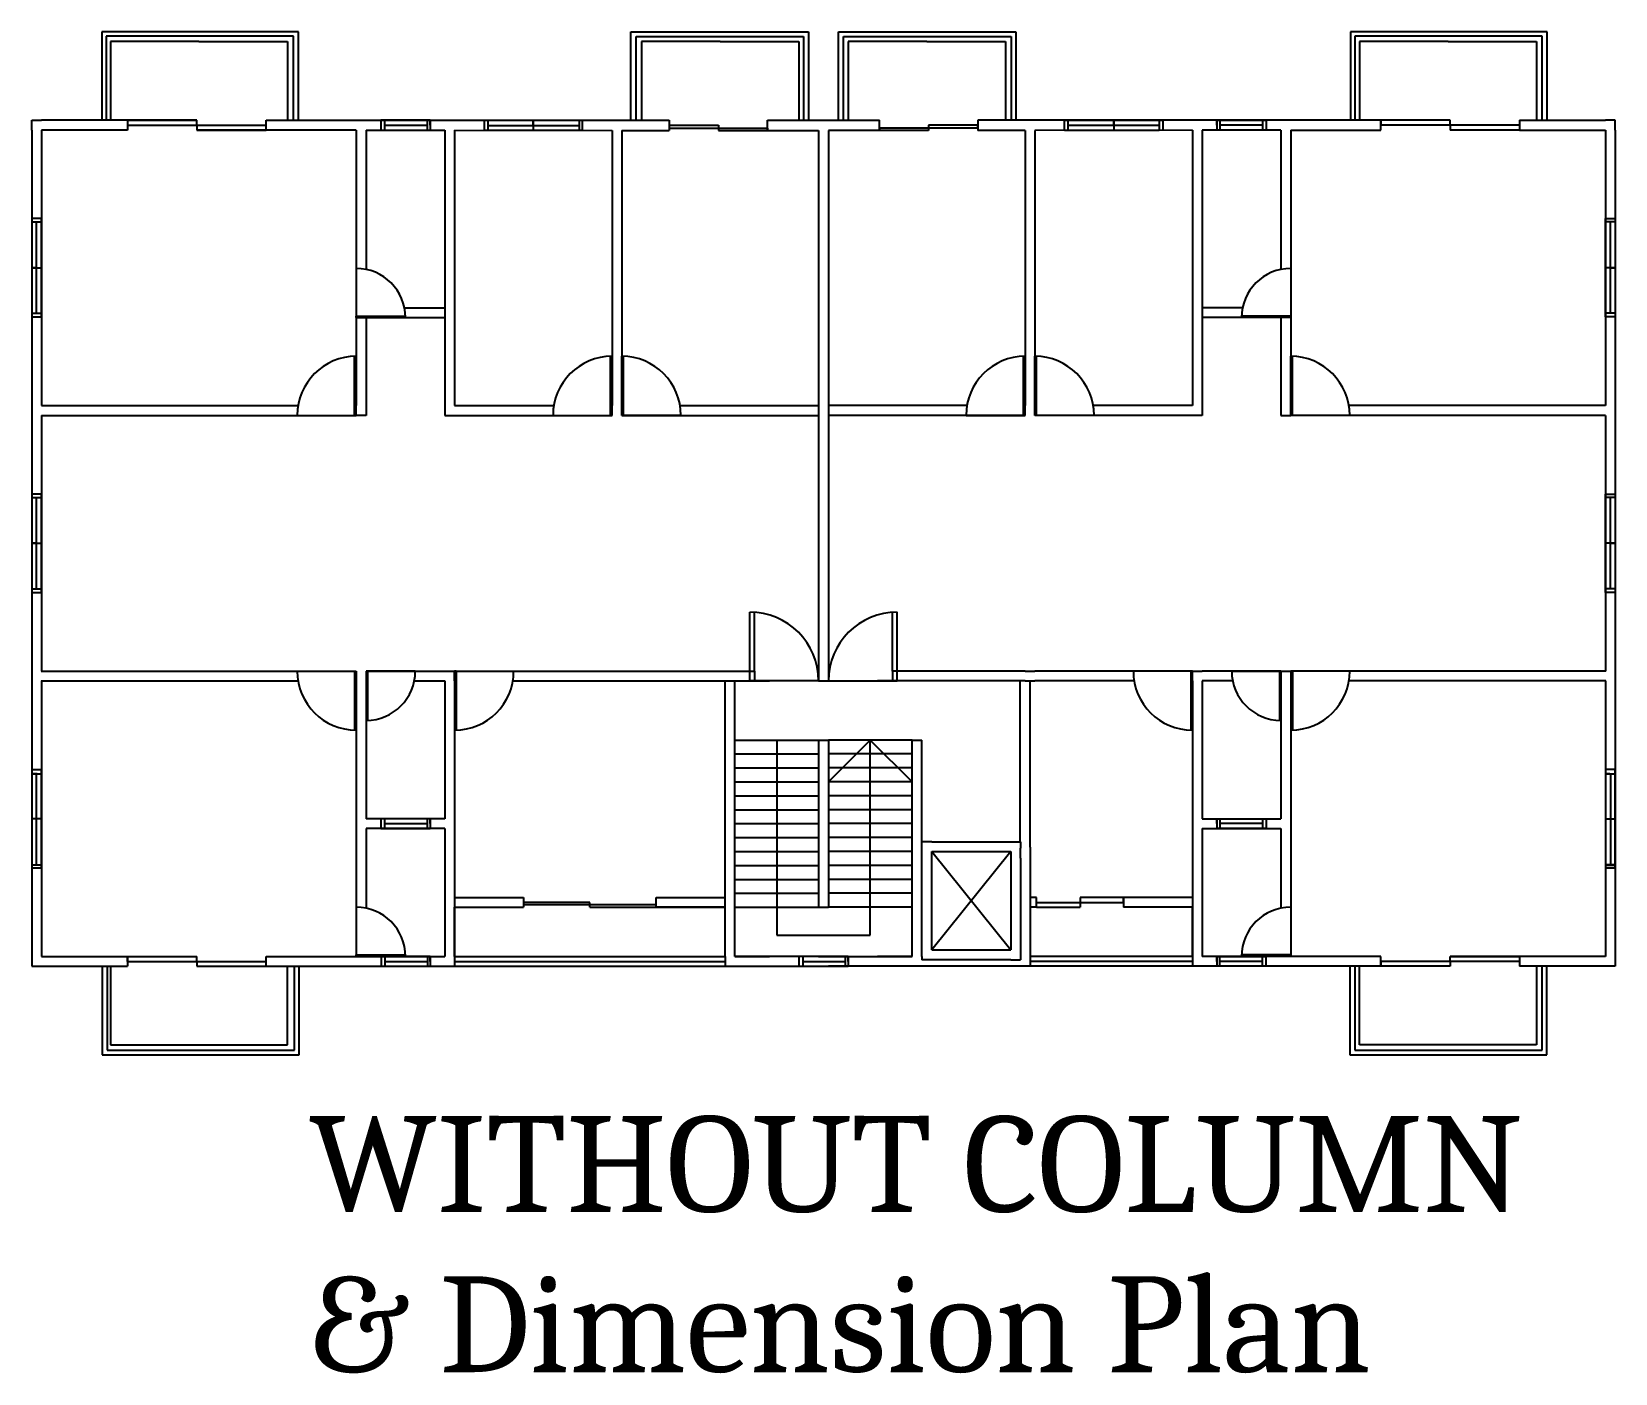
# Model space of a CAD drawing. Header units: inches. Extents: x -9560 to 22259, y -8480 to 5816.
# Drawn here: x 3060 to 4026, y 2062 to 2880 of the extents above; entities that cross this region are included whole.
import ezdxf

# ---------------------------------------------------------------- set-up
doc = ezdxf.new("R2010")
doc.units = ezdxf.units.IN
doc.header["$LTSCALE"] = 2
for name, color, linetype in [('Door', 132, 'Continuous'), ('FloorPlan', 2, 'Continuous'), ('Sliding Door', 6, 'Continuous'), ('Text', 1, 'Continuous'), ('Window', 90, 'Continuous')]:
    doc.layers.add(name, color=color, linetype=linetype)
doc.styles.get("Standard").update_dxf_attribs({"font": 'Cambria Math.ttf', "height": 10})

msp = doc.modelspace()

# ---------------------------------------------------------------- linework, layer by layer
at = {"layer": 'Door'}
for p, q in [((3258, 2706.49), (3287.99, 2706.49)), ((3264, 2705.6), (3312, 2705.6)), ((3828, 2705.6), (3798, 2705.6)), ((3828, 2706.49), (3798.01, 2706.49)), ((3257, 2646), (3257, 2681.99)), ((3258, 2646), (3258, 2682)), ((3413, 2646), (3413, 2681.99)), ((3414, 2646), (3414, 2682)), ((3420, 2646), (3420, 2682)), ((3421, 2646), (3421, 2681.99)), ((3665, 2646), (3665, 2681.99)), ((3666, 2646), (3666, 2682)), ((3672, 2646), (3672, 2682)), ((3673, 2646), (3673, 2681.99)), ((3828, 2646), (3828, 2682)), ((3829, 2646), (3829, 2681.99)), ((3257, 2652), (3258, 2652)), ((3413, 2652), (3414, 2652)), ((3420, 2652), (3421, 2652)), ((3666, 2652), (3665, 2652)), ((3673, 2652), (3672, 2652)), ((3829, 2652), (3828, 2652)), ((3498, 2484), (3498, 2526)), ((3500.94, 2490), (3501.01, 2525.89)), ((3585.06, 2490), (3584.99, 2525.89)), ((3588, 2484), (3588, 2526)), ((3257, 2490), (3257, 2454.01)), ((3257, 2484), (3258, 2484)), ((3258, 2490), (3258, 2454)), ((3264, 2490), (3264, 2460)), ((3264, 2484), (3264.89, 2484)), ((3264.89, 2490), (3264.89, 2460.01)), ((3318, 2484), (3318, 2490)), ((3318, 2484), (3319, 2484)), ((3318, 2484), (3318, 2454)), ((3319, 2490), (3319, 2454.01)), ((3498, 2490), (3500.94, 2490)), ((3500.94, 2490), (3500.94, 2484)), ((3588, 2490), (3585.06, 2490)), ((3585.06, 2490), (3585.06, 2484)), ((3767, 2490), (3767, 2454.01)), ((3768, 2484), (3767, 2484)), ((3768, 2484), (3768, 2490)), ((3768, 2484), (3768, 2448)), ((3822, 2490), (3821.11, 2490)), ((3821.11, 2490), (3821.11, 2460.01)), ((3822, 2484), (3821.11, 2484)), ((3822, 2490), (3822, 2460)), ((3828, 2490), (3828, 2454)), ((3829, 2484), (3828, 2484)), ((3829, 2490), (3829, 2454.01)), ((3258, 2316.89), (3287.99, 2316.89)), ((3258, 2316), (3288, 2316)), ((3264, 2316.89), (3264, 2316)), ((3828, 2316), (3798, 2316)), ((3828, 2316.89), (3798.01, 2316.89)), ((3822, 2316.89), (3822, 2316))]:
    msp.add_line(p, q, dxfattribs=at)
for centre, radius, start, end in [((3258, 2705.6), 30, 0, 90), ((3828, 2705.6), 30, 90, 180), ((3258, 2646), 36, 90, 180), ((3414, 2646), 36, 90, 180), ((3420, 2646), 36, 0, 90), ((3666, 2646), 36, 90, 180), ((3672, 2646), 36, 0, 90), ((3828, 2646), 36, 0, 90), ((3498, 2484), 42, 0, 90), ((3588, 2484), 42, 90, 180), ((3258, 2490), 36, 180, 270), ((3264, 2490), 30, 270, 0), ((3318, 2490), 36, 270, 0), ((3768, 2490), 36, 180, 270), ((3822, 2490), 30, 180, 270), ((3828, 2490), 36, 270, 0), ((3258, 2316), 30, 0, 90), ((3828, 2316), 30, 90, 180)]:
    msp.add_arc(centre, radius, start, end, dxfattribs=at)
at = {"layer": 'FloorPlan'}
for p, q in [((3108.8, 2880), (3102.8, 2880)), ((3102.8, 2880), (3102.8, 2826)), ((3222.8, 2880), (3108.8, 2880)), ((3222.8, 2874), (3222.8, 2880)), ((3425.51, 2873.98), (3425.51, 2879.98)), ((3425.51, 2879.98), (3527.76, 2879.98)), ((3527.76, 2879.98), (3533.76, 2879.98)), ((3533.76, 2879.98), (3533.76, 2826)), ((3552.14, 2873.98), (3552.14, 2879.98)), ((3552.14, 2879.98), (3654.39, 2879.98)), ((3654.39, 2879.98), (3660.39, 2879.98)), ((3660.39, 2879.98), (3660.39, 2826)), ((3870.45, 2880), (3864.45, 2880)), ((3864.45, 2880), (3864.45, 2826)), ((3984.45, 2880), (3870.45, 2880)), ((3984.45, 2874), (3984.45, 2880)), ((3219.8, 2877.18), (3105.47, 2877.18)), ((3105.47, 2877.18), (3105.47, 2826)), ((3162, 2873.98), (3108, 2873.98)), ((3108, 2873.98), (3108, 2826)), ((3162, 2873.98), (3216, 2873.98)), ((3216, 2873.98), (3216, 2826)), ((3219.8, 2826), (3219.8, 2877.18)), ((3222.8, 2826), (3222.8, 2874)), ((3425.51, 2826), (3425.51, 2873.98)), ((3428.63, 2826), (3428.63, 2876.98)), ((3428.63, 2876.98), (3530.76, 2876.98)), ((3480, 2873.98), (3432, 2873.98)), ((3432, 2873.98), (3432, 2826)), ((3480, 2873.98), (3528, 2873.98)), ((3528, 2873.98), (3528, 2826)), ((3530.76, 2876.98), (3530.76, 2826)), ((3552.14, 2826), (3552.14, 2873.98)), ((3555.27, 2826), (3555.27, 2876.98)), ((3555.27, 2876.98), (3657.39, 2876.98)), ((3606, 2873.98), (3558, 2873.98)), ((3558, 2873.98), (3558, 2826)), ((3606, 2873.98), (3654, 2873.98)), ((3654, 2873.98), (3654, 2826)), ((3657.39, 2876.98), (3657.39, 2826)), ((3981.45, 2877.18), (3867.13, 2877.18)), ((3867.13, 2877.18), (3867.13, 2826)), ((3924, 2873.98), (3870, 2873.98)), ((3870, 2873.98), (3870, 2826)), ((3924, 2873.98), (3978, 2873.98)), ((3978, 2873.98), (3978, 2826)), ((3981.45, 2826), (3981.45, 2877.18)), ((3984.45, 2826), (3984.45, 2874)), ((3060, 2820), (3060, 2826)), ((3060, 2826), (3066, 2826)), ((3160.77, 2826), (3066, 2826)), ((3118.55, 2826), (3118.55, 2819.99)), ((3203, 2819.98), (3203, 2826)), ((3203, 2826), (3448.88, 2826)), ((3303, 2822.97), (3303, 2825.97)), ((3366, 2822.88), (3366, 2825.88)), ((3448.88, 2826), (3448.88, 2819.83)), ((3508.88, 2819.83), (3508.88, 2826)), ((3508.88, 2826), (3577.12, 2826)), ((3577.12, 2819.83), (3577.12, 2826)), ((3883, 2826), (3637.12, 2826)), ((3637.12, 2826), (3637.12, 2819.83)), ((3720, 2822.88), (3720, 2825.88)), ((3783, 2825.97), (3813, 2825.97)), ((3783, 2822.97), (3783, 2825.97)), ((3883, 2819.98), (3883, 2826)), ((3967.45, 2826), (4020, 2826)), ((3967.45, 2826), (3967.45, 2819.99)), ((4026, 2826), (4020, 2826)), ((4026, 2820), (4026, 2826)), ((3060, 2820), (3060, 2316)), ((3066, 2820), (3066, 2652)), ((3066, 2820), (3066, 2652)), ((3118.55, 2819.99), (3066, 2819.99)), ((3258, 2819.97), (3160.77, 2819.98)), ((3258, 2819.97), (3258, 2652)), ((3264, 2819.97), (3264, 2735)), ((3264, 2819.97), (3312, 2819.97)), ((3264, 2819.97), (3264, 2735)), ((3312, 2819.93), (3312, 2652)), ((3318, 2819.93), (3318, 2652)), ((3318, 2819.93), (3414, 2819.83)), ((3414, 2819.83), (3414, 2652)), ((3420, 2819.83), (3420, 2652)), ((3420, 2819.83), (3448.88, 2819.83)), ((3478.88, 2819.83), (3510, 2819.83)), ((3510, 2819.83), (3540, 2819.83)), ((3540, 2819.83), (3540, 2484)), ((3546, 2819.83), (3546, 2484)), ((3576, 2819.83), (3546, 2819.83)), ((3607.12, 2819.83), (3576, 2819.83)), ((3666, 2819.83), (3637.12, 2819.83)), ((3666, 2819.83), (3666, 2652)), ((3768, 2819.93), (3672, 2819.83)), ((3672, 2819.83), (3672, 2652)), ((3768, 2819.93), (3768, 2652)), ((3822, 2819.97), (3774, 2819.97)), ((3774, 2819.93), (3774, 2652)), ((3822, 2819.97), (3822, 2735)), ((3822, 2819.97), (3822, 2735)), ((3828, 2819.97), (3883, 2819.98)), ((3828, 2819.97), (3828, 2652)), ((3967.45, 2819.99), (4020, 2819.99)), ((4020, 2820), (4020, 2652)), ((4020, 2820), (4020, 2652)), ((4026, 2820), (4026, 2316)), ((3063, 2736), (3060, 2736)), ((3258, 2735.6), (3258, 2705.6)), ((3828, 2735.6), (3828, 2705.6)), ((4023, 2736), (4026, 2736)), ((3258, 2705.6), (3258, 2706.49)), ((3258, 2705.6), (3288, 2705.6)), ((3264, 2706.49), (3264, 2652)), ((3287.39, 2711.6), (3312, 2711.6)), ((3798.61, 2711.6), (3774, 2711.6)), ((3822, 2705.6), (3774, 2705.6)), ((3822, 2706.49), (3822, 2652)), ((3828, 2705.6), (3828, 2706.49)), ((3066, 2652), (3222.5, 2652)), ((3264, 2652), (3264, 2646)), ((3312, 2652), (3312, 2646)), ((3318, 2652), (3378.5, 2652)), ((3455.5, 2652), (3510, 2652)), ((3510, 2652), (3540, 2652)), ((3576, 2652), (3546, 2652)), ((3630.5, 2652), (3576, 2652)), ((3768, 2652), (3707.5, 2652)), ((3774, 2652), (3774, 2646)), ((3822, 2652), (3822, 2646)), ((4020, 2652), (3863.5, 2652)), ((3066, 2646), (3258, 2646)), ((3066, 2646), (3066, 2490)), ((3222, 2646), (3258, 2646)), ((3264, 2646), (3258, 2646)), ((3312, 2646), (3318, 2646)), ((3318, 2646), (3414, 2646)), ((3378, 2646), (3414, 2646)), ((3420, 2646), (3510, 2646)), ((3456, 2646), (3420, 2646)), ((3510, 2646), (3540, 2646)), ((3576, 2646), (3546, 2646)), ((3666, 2646), (3576, 2646)), ((3630, 2646), (3666, 2646)), ((3768, 2646), (3672, 2646)), ((3708, 2646), (3672, 2646)), ((3774, 2646), (3768, 2646)), ((3822, 2646), (3828, 2646)), ((4020, 2646), (3828, 2646)), ((3864, 2646), (3828, 2646)), ((4020, 2646), (4020, 2490)), ((3063, 2568), (3060, 2568)), ((4023, 2568), (4026, 2568)), ((3065.83, 2490), (3258, 2490)), ((3065.83, 2484), (3222.5, 2484)), ((3066, 2484), (3066, 2316)), ((3222, 2490), (3258, 2490)), ((3258, 2484), (3258, 2316)), ((3264, 2490), (3312, 2490)), ((3294, 2490), (3264, 2490)), ((3264, 2490), (3264.89, 2490)), ((3264, 2484), (3264, 2400)), ((3293.39, 2484), (3312, 2484)), ((3312, 2490), (3318, 2490)), ((3312, 2484), (3312, 2400)), ((3312, 2484), (3312, 2400)), ((3318, 2490), (3414, 2490)), ((3319, 2490), (3318, 2490)), ((3318, 2484), (3318, 2316)), ((3354, 2484), (3414, 2484)), ((3414, 2490), (3420, 2490)), ((3414, 2484), (3420, 2484)), ((3420, 2490), (3498.43, 2490)), ((3420, 2484), (3510, 2484)), ((3483, 2316), (3483, 2484)), ((3489, 2316), (3489, 2484)), ((3540, 2484), (3498, 2484)), ((3540, 2484), (3546, 2484)), ((3546, 2484), (3588, 2484)), ((3666, 2484), (3576, 2484)), ((3666, 2490), (3587.57, 2490)), ((3663, 2385.96), (3663, 2484)), ((3666, 2490), (3672, 2490)), ((3666, 2484), (3672, 2484)), ((3669, 2382.61), (3669, 2484)), ((3768, 2490), (3672, 2490)), ((3732, 2484), (3672, 2484)), ((3767, 2490), (3768, 2490)), ((3768, 2490), (3774, 2490)), ((3768, 2484), (3768, 2316)), ((3822, 2490), (3774, 2490)), ((3774, 2484), (3774, 2400)), ((3774, 2484), (3774, 2400)), ((3792.61, 2484), (3774, 2484)), ((3792, 2490), (3822, 2490)), ((3822, 2490), (3828, 2490)), ((3822, 2484), (3822, 2400)), ((4020.17, 2490), (3828, 2490)), ((3864, 2490), (3828, 2490)), ((3828, 2484), (3828, 2316)), ((4020.17, 2484), (3863.5, 2484)), ((4020, 2484), (4020, 2316)), ((3489, 2448), (3540, 2448)), ((3514.5, 2448), (3514.5, 2346)), ((3540, 2448), (3546, 2448)), ((3540, 2448), (3540, 2346)), ((3597, 2448), (3546, 2448)), ((3546, 2448), (3546, 2346)), ((3571.5, 2448), (3546, 2422.5)), ((3571.5, 2346), (3571.5, 2448)), ((3571.5, 2448), (3597, 2422.5)), ((3597, 2316), (3597, 2448)), ((3597, 2448), (3603, 2448)), ((3603, 2316), (3603, 2448)), ((3489, 2439.5), (3540, 2439.5)), ((3597, 2439.5), (3546, 2439.5)), ((3063.39, 2427.38), (3060, 2427.38)), ((3063.39, 2427.38), (3066, 2427.38)), ((3489, 2431), (3540, 2431)), ((3597, 2431), (3546, 2431)), ((4026, 2430), (4020, 2430)), ((4022.61, 2427.38), (4020, 2427.38)), ((4022.61, 2427.38), (4026, 2427.38)), ((3489, 2422.5), (3540, 2422.5)), ((3597, 2422.5), (3546, 2422.5)), ((3489, 2414), (3540, 2414)), ((3489, 2405.5), (3540, 2405.5)), ((3597, 2414), (3546, 2414)), ((3597, 2405.5), (3546, 2405.5)), ((3312, 2400), (3264, 2400)), ((3303, 2397), (3303, 2400)), ((3489, 2397), (3540, 2397)), ((3597, 2397), (3546, 2397)), ((3774, 2400), (3822, 2400)), ((3783, 2397), (3783, 2400)), ((3312, 2394), (3264, 2394)), ((3264, 2394), (3264, 2345.39)), ((3312, 2394), (3312, 2316)), ((3489, 2388.5), (3540, 2388.5)), ((3597, 2388.5), (3546, 2388.5)), ((3774, 2394), (3774, 2316)), ((3774, 2394), (3822, 2394)), ((3822, 2394), (3822, 2345.39)), ((3489, 2380), (3540, 2380)), ((3597, 2380), (3546, 2380)), ((3609.17, 2385.96), (3603, 2385.96)), ((3609.17, 2385.96), (3663, 2385.96)), ((3609.17, 2319.96), (3609.17, 2379.96)), ((3609.17, 2379.96), (3657.17, 2379.96)), ((3609.17, 2379.96), (3657.17, 2319.96)), ((3657.17, 2379.96), (3609.17, 2319.96)), ((3657.17, 2379.96), (3657.17, 2376)), ((3663, 2385.96), (3663.17, 2385.96)), ((3663.17, 2385.96), (3663.17, 2382)), ((3663.17, 2376), (3663.17, 2382)), ((3669, 2382.61), (3669, 2316)), ((3060, 2371.87), (3063.39, 2371.87)), ((3060, 2370), (3066, 2370)), ((3063.39, 2371.87), (3066, 2371.87)), ((3489, 2371.5), (3540, 2371.5)), ((3597, 2371.5), (3546, 2371.5)), ((3657.17, 2376), (3657.17, 2319.96)), ((3663.17, 2376), (3663.17, 2316)), ((4022.61, 2371.87), (4020, 2371.87)), ((4026, 2371.87), (4022.61, 2371.87)), ((3489, 2363), (3540, 2363)), ((3597, 2363), (3546, 2363)), ((3317.95, 2352), (3360.03, 2352)), ((3318, 2352), (3360.03, 2352)), ((3360.03, 2352), (3360.03, 2346)), ((3441, 2346), (3441, 2352)), ((3441, 2352), (3483, 2352)), ((3489, 2354.5), (3540, 2354.5)), ((3597, 2354.5), (3546, 2354.5)), ((3673.01, 2352), (3669, 2352)), ((3673.01, 2346), (3673.01, 2352)), ((3768.05, 2352), (3725.97, 2352)), ((3768, 2352), (3725.97, 2352)), ((3725.97, 2352), (3725.97, 2346)), ((3258, 2346), (3258, 2316)), ((3318, 2316), (3317.95, 2346)), ((3317.95, 2346), (3360.03, 2346)), ((3400.48, 2346), (3483, 2346)), ((3483, 2346), (3441, 2346)), ((3489, 2316), (3489, 2346)), ((3489, 2346), (3540, 2346)), ((3514.5, 2346), (3514.5, 2328.91)), ((3540, 2346), (3546, 2346)), ((3597, 2346), (3546, 2346)), ((3571.5, 2328.91), (3571.5, 2346)), ((3597, 2316), (3597, 2346)), ((3673.01, 2346), (3669, 2346)), ((3768.05, 2346), (3725.97, 2346)), ((3768, 2316), (3768.05, 2346)), ((3828, 2346), (3828, 2316)), ((3514.5, 2328.91), (3571.5, 2328.91)), ((3609.17, 2319.96), (3657.17, 2319.96)), ((3060, 2316), (3060, 2310)), ((3060, 2310), (3066, 2310)), ((3066, 2316), (3160.77, 2316)), ((3066, 2310), (3118.55, 2310)), ((3103.08, 2310), (3103.08, 2262)), ((3106.08, 2310), (3106.08, 2258.82)), ((3108, 2310), (3108, 2262)), ((3118.55, 2316), (3118.55, 2310)), ((3160.77, 2310), (3510, 2310)), ((3203, 2310), (3203, 2316)), ((3203, 2316), (3258, 2316)), ((3216, 2262), (3216, 2310)), ((3220.4, 2258.82), (3220.4, 2310)), ((3223.08, 2256), (3223.08, 2310)), ((3258, 2316), (3258, 2316.89)), ((3264, 2316), (3312, 2316)), ((3303.16, 2313), (3303.16, 2316)), ((3318, 2316), (3414, 2316)), ((3318, 2316), (3318, 2310)), ((3318, 2313), (3483, 2313)), ((3414, 2316), (3420, 2316)), ((3420, 2316), (3483, 2316)), ((3420, 2316), (3420, 2316)), ((3420, 2316), (3420, 2316)), ((3420, 2316), (3420, 2316)), ((3483, 2316), (3483, 2310)), ((3540, 2316), (3489, 2316)), ((3489, 2316), (3510, 2316)), ((3540, 2316), (3510, 2316)), ((3510, 2310), (3540, 2310)), ((3540, 2316), (3546, 2316)), ((3540, 2310), (3546, 2310)), ((3546, 2316), (3576, 2316)), ((3546, 2316), (3597, 2316)), ((3576, 2310), (3546, 2310)), ((3558, 2313), (3558, 2316)), ((3597, 2316), (3576, 2316)), ((3925.23, 2310), (3576, 2310)), ((3603, 2316), (3603, 2313.96)), ((3657.17, 2313.96), (3603, 2313.96)), ((3657.17, 2313.96), (3663.17, 2313.96)), ((3663.17, 2316), (3663.17, 2313.96)), ((3669, 2316), (3669, 2310)), ((3672, 2316), (3669, 2316)), ((3768, 2313), (3669, 2313)), ((3768, 2316), (3672, 2316)), ((3768, 2316), (3768, 2310)), ((3822, 2316), (3774, 2316)), ((3782.84, 2313), (3782.84, 2316)), ((3828, 2316), (3828, 2316.89)), ((3883, 2316), (3828, 2316)), ((3864.13, 2310), (3864.13, 2262)), ((3867.13, 2310), (3867.13, 2258.82)), ((3870, 2262), (3870, 2310)), ((3883, 2310), (3883, 2316)), ((4020, 2316), (3925.23, 2316)), ((3967.45, 2316), (3967.45, 2310)), ((4020, 2310), (3967.45, 2310)), ((3978, 2310), (3978, 2262)), ((3981.45, 2258.82), (3981.45, 2310)), ((3984.13, 2256), (3984.13, 2310)), ((4026, 2310), (4020, 2310)), ((4026, 2316), (4026, 2310)), ((3103.08, 2262), (3103.08, 2256)), ((3108, 2262), (3216, 2262)), ((3864.13, 2262), (3864.13, 2256)), ((3978, 2262), (3870, 2262)), ((3103.08, 2256), (3217.08, 2256)), ((3106.08, 2258.82), (3220.4, 2258.82)), ((3217.08, 2256), (3223.08, 2256)), ((3864.13, 2256), (3978.13, 2256)), ((3867.13, 2258.82), (3981.45, 2258.82)), ((3978.13, 2256), (3984.13, 2256))]:
    msp.add_line(p, q, dxfattribs=at)
at = {"layer": 'Sliding Door'}
for p, q in [((3118.55, 2826), (3118.55, 2823)), ((3118.55, 2826), (3160.77, 2826)), ((3118.55, 2823), (3203, 2823)), ((3160.77, 2823), (3160.77, 2826)), ((3160.77, 2823), (3160.77, 2819.98)), ((3203, 2819.98), (3203, 2823)), ((3448.88, 2822.91), (3478.88, 2822.91)), ((3448.88, 2822.91), (3448.88, 2821.12)), ((3448.88, 2821.12), (3508.88, 2821.12)), ((3478.88, 2822.91), (3478.88, 2819.83)), ((3508.88, 2821.12), (3508.88, 2819.83)), ((3637.12, 2821.12), (3577.12, 2821.12)), ((3577.12, 2821.12), (3577.12, 2819.83)), ((3637.12, 2822.91), (3607.12, 2822.91)), ((3607.12, 2822.91), (3607.12, 2819.83)), ((3637.12, 2821.12), (3637.12, 2822.91)), ((3925.23, 2826), (3883, 2826)), ((3883, 2826), (3883, 2823)), ((3967.45, 2823), (3883, 2823)), ((3925.23, 2823), (3925.23, 2826)), ((3925.23, 2823), (3925.23, 2819.99)), ((3967.45, 2823), (3967.45, 2819.99)), ((3160.77, 2819.98), (3203, 2819.98)), ((3478.88, 2819.83), (3508.88, 2819.83)), ((3607.12, 2819.83), (3577.12, 2819.83)), ((3967.45, 2819.99), (3925.23, 2819.99)), ((3400.48, 2349), (3360.03, 2349)), ((3360.03, 2349), (3360.03, 2347.64)), ((3360.03, 2347.64), (3441, 2347.64)), ((3400.48, 2346), (3400.48, 2349)), ((3441, 2346), (3441, 2347.64)), ((3673.01, 2349), (3699.49, 2349)), ((3673.01, 2346), (3673.01, 2349)), ((3725.97, 2352), (3699.49, 2352)), ((3699.49, 2352), (3699.49, 2346)), ((3699.49, 2349), (3725.97, 2349)), ((3725.97, 2349), (3725.97, 2352)), ((3400.48, 2346), (3441, 2346)), ((3673.01, 2346), (3699.49, 2346)), ((3118.55, 2313), (3118.55, 2316)), ((3118.55, 2316), (3160.77, 2316)), ((3118.55, 2313), (3203, 2313)), ((3160.77, 2313), (3160.77, 2316)), ((3160.77, 2313), (3160.77, 2310)), ((3160.77, 2310), (3203, 2310)), ((3203, 2310), (3203, 2313)), ((3967.45, 2313), (3883, 2313)), ((3883, 2313), (3883, 2310)), ((3925.23, 2310), (3883, 2310)), ((3925.23, 2313), (3925.23, 2316)), ((3925.23, 2316), (3967.45, 2316)), ((3925.23, 2313), (3925.23, 2310)), ((3967.45, 2316), (3967.45, 2313))]:
    msp.add_line(p, q, dxfattribs=at)
at = {"layer": 'Window'}
for p, q in [((3303, 2825.97), (3273, 2825.97)), ((3273, 2825.97), (3273, 2819.97)), ((3275.3, 2825.97), (3275.3, 2819.97)), ((3275.3, 2822.97), (3301.25, 2822.97)), ((3301.25, 2825.97), (3301.25, 2819.97)), ((3303, 2825.97), (3303, 2819.97)), ((3396, 2825.88), (3336, 2825.88)), ((3336, 2825.88), (3336, 2819.88)), ((3338.3, 2825.88), (3338.3, 2819.88)), ((3338.3, 2822.88), (3394, 2822.88)), ((3366, 2825.88), (3366, 2819.88)), ((3394, 2825.88), (3394, 2819.88)), ((3396, 2819.88), (3396, 2825.88)), ((3690, 2825.88), (3690, 2826)), ((3690, 2826), (3750, 2825.88)), ((3690, 2819.88), (3690, 2825.88)), ((3692, 2825.88), (3692, 2826)), ((3692, 2825.88), (3692, 2819.88)), ((3747.7, 2822.88), (3692, 2822.88)), ((3720, 2825.88), (3720, 2826)), ((3720, 2825.88), (3720, 2819.88)), ((3747.7, 2825.88), (3747.7, 2826)), ((3747.7, 2825.88), (3747.7, 2819.88)), ((3750, 2825.88), (3750, 2826)), ((3750, 2825.88), (3750, 2819.88)), ((3783, 2825.97), (3783, 2819.97)), ((3783, 2825.97), (3813, 2825.97)), ((3784.75, 2825.97), (3784.75, 2819.97)), ((3810.7, 2822.97), (3784.75, 2822.97)), ((3810.7, 2825.97), (3810.7, 2819.97)), ((3813, 2825.97), (3813, 2819.97)), ((3273, 2819.97), (3303, 2819.97)), ((3336, 2819.88), (3396, 2819.88)), ((3690, 2819.85), (3747.7, 2819.91)), ((3690, 2819.88), (3690, 2819.85)), ((3813, 2819.97), (3783, 2819.97)), ((3066, 2766), (3060, 2766)), ((3060, 2766), (3060, 2706)), ((3060, 2764), (3066, 2764)), ((3063, 2708.3), (3063, 2764)), ((3066, 2706), (3066, 2766)), ((4020, 2706), (4020, 2766)), ((4020, 2766), (4026, 2766)), ((4026, 2764), (4020, 2764)), ((4023, 2708.3), (4023, 2764)), ((4026, 2766), (4026, 2706)), ((3060, 2736), (3066, 2736)), ((4026, 2736), (4020, 2736)), ((3060, 2708.3), (3066, 2708.3)), ((3060, 2706), (3066, 2706)), ((4026, 2708.3), (4020, 2708.3)), ((4026, 2706), (4020, 2706)), ((3066, 2598), (3060, 2598)), ((3060, 2598), (3060, 2538)), ((3060, 2596), (3066, 2596)), ((3063, 2540.3), (3063, 2596)), ((3066, 2538), (3066, 2598)), ((4020, 2538), (4020, 2598)), ((4020, 2598), (4026, 2598)), ((4026, 2596), (4020, 2596)), ((4023, 2540.3), (4023, 2596)), ((4026, 2598), (4026, 2538)), ((3060, 2568), (3066, 2568)), ((4026, 2568), (4020, 2568)), ((3060, 2540.3), (3066, 2540.3)), ((3060, 2538), (3066, 2538)), ((4026, 2540.3), (4020, 2540.3)), ((4026, 2538), (4020, 2538)), ((3767, 2490), (3768, 2490)), ((3828, 2490), (3829, 2490)), ((3060, 2430), (3066, 2430)), ((3060, 2430), (3060, 2370)), ((3060, 2427.38), (3066, 2427.38)), ((3063, 2371.87), (3063, 2427.38)), ((3066, 2370), (3066, 2430)), ((4026, 2430), (4020, 2430)), ((4020, 2430), (4020, 2370)), ((4020, 2427.38), (4026, 2427.38)), ((4023, 2427.38), (4023, 2371.87)), ((4026, 2370), (4026, 2430)), ((3066, 2400), (3060, 2400)), ((3303, 2400), (3273, 2400)), ((3273, 2400), (3273, 2394)), ((3275.3, 2400), (3275.3, 2394)), ((3275.3, 2397), (3301.25, 2397)), ((3301.25, 2400), (3301.25, 2394)), ((3303, 2400), (3303, 2394)), ((3783, 2400), (3813, 2400)), ((3783, 2400), (3783, 2394)), ((3784.75, 2400), (3784.75, 2394)), ((3810.7, 2397), (3784.75, 2397)), ((3810.7, 2400), (3810.7, 2394)), ((3813, 2400), (3813, 2394)), ((4020, 2400), (4026, 2400)), ((3273, 2394), (3303, 2394)), ((3813, 2394), (3783, 2394)), ((3060, 2371.87), (3066, 2371.87)), ((3060, 2370), (3066, 2370)), ((4020, 2371.87), (4026, 2371.87)), ((4026, 2370), (4020, 2370)), ((4020, 2370), (4026, 2370)), ((3303.16, 2316), (3273.16, 2316)), ((3273.16, 2316), (3273.16, 2310)), ((3273.16, 2310), (3303.16, 2310)), ((3275.46, 2316), (3275.46, 2310)), ((3275.46, 2313), (3301.41, 2313)), ((3301.41, 2316), (3301.41, 2310)), ((3303.16, 2316), (3303.16, 2310)), ((3558, 2316), (3528, 2316)), ((3528, 2316), (3528, 2310)), ((3528, 2310), (3558, 2310)), ((3530.3, 2316), (3530.3, 2310)), ((3530.3, 2313), (3556.25, 2313)), ((3556.25, 2316), (3556.25, 2310)), ((3558, 2316), (3558, 2310)), ((3782.84, 2316), (3812.84, 2316)), ((3782.84, 2316), (3782.84, 2310)), ((3812.84, 2310), (3782.84, 2310)), ((3784.59, 2316), (3784.59, 2310)), ((3810.54, 2313), (3784.59, 2313)), ((3810.54, 2316), (3810.54, 2310)), ((3812.84, 2316), (3812.84, 2310))]:
    msp.add_line(p, q, dxfattribs=at)

# ---------------------------------------------------------------- texts
at = {"layer": 'Text', "insert": (3229.13, 2218.59), "char_height": 58.542, "width": 3012.111, "attachment_point": 1}
msp.add_mtext('WITHOUT COLUMN \\P& Dimension Plan', dxfattribs=at)

doc.saveas('drawing.dxf')
